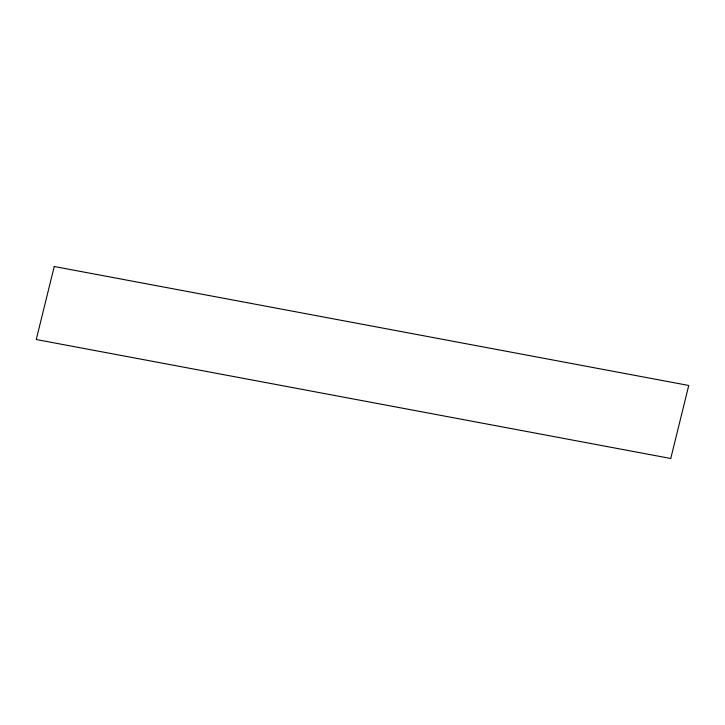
<?xml version="1.0" encoding="UTF-8"?>
<svg xmlns="http://www.w3.org/2000/svg" width="725" height="725" viewBox="0 0 725 725"><rect width="100%" height="100%" fill="white"/><g stroke="black" fill="none" stroke-linecap="round" stroke-linejoin="round"><path stroke-width="1.09" d="M54.239 266.51L36.25 339.527L670.761 458.49L688.75 385.473L54.239 266.51"/></g></svg>
